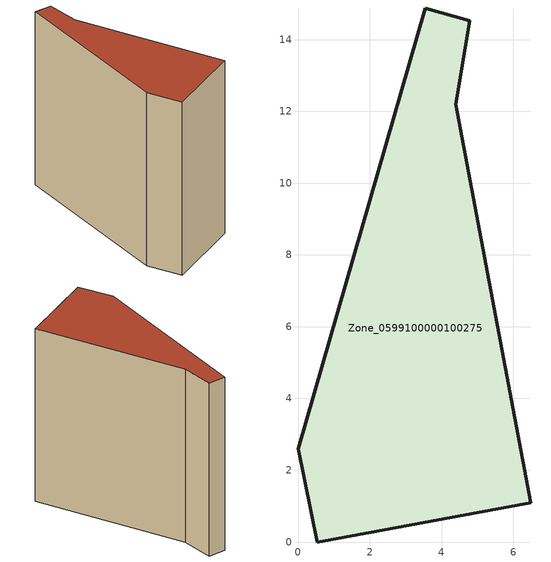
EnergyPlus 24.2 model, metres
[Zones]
Zone_0599100000100275
 floor ground (C_G): 4.79,14.53 4.39,12.2 6.49,1.09 0.53,0 0,2.6 3.54,14.88 z0
 wall outside (C_F): 0.53,0 6.49,1.09 4.39,12.2 4.79,14.53 3.54,14.88 0,2.6 0.53,0 z0:13.44
 roof outside (C_R): 3.54,14.88 0,2.6 0.53,0 6.49,1.09 4.39,12.2 4.79,14.53 z13.44
[BUILDING]
Pand.0599100000100275: North Axis=0; Terrain=City; Loads Convergence Tolerance Value=0.04; Temperature Convergence Tolerance Value=0.4; Solar Distribution=FullExterior; Maximum Number of Warmup Days=25; Minimum Number of Warmup Days=1
[Site:Location]
Rotterdam.The.Hague.AP_ZH_NLD Design_Conditions: Latitude=51.96; Longitude=4.45; Time Zone=1; Elevation=-4.5
[SITE:GROUNDTEMPERATURE:BUILDINGSURFACE]
18, 18, 18, 18, 18, 18, 18, 18, 18, 18, 18, 18
[MATERIAL] Thermal Absorptance=0.9; Solar Absorptance=0.7; Visible Absorptance=0.7
Name | Roughness | Thickness | Conductivity | Density | Specific Heat
G.TI.1946 | MediumSmooth | 0.15 | 1 | 540 | 1210
F.TI.1946 | Rough | 0.3 | 0.857143 | 1920 | 840
R.TI.1946 | MediumRough | 0.2 | 0.1 | 1500 | 1000
[CONSTRUCTION]
C_G: G.TI.1946
C_F: F.TI.1946
C_R: R.TI.1946
[ZONE]
Zone_0599100000100275: Type=1; Multiplier=1; Ceiling Height=Autocalculate; Volume=Autocalculate; Floor Area=autocalculate; Part of Total Floor Area=Yes
[ZONEINFILTRATION:DESIGNFLOWRATE]
Infil_Zone_0599100000100275: Zone or ZoneList or Space or SpaceList=Zone_0599100000100275; Schedule=AlwaysOn; Design Flow Rate Calculation Method=Flow/Area; Flow Rate per Floor Area=0.003; Constant Term Coefficient=1; Temperature Term Coefficient=0; Velocity Term Coefficient=0; Velocity Squared Term Coefficient=0
[HVACTEMPLATE:ZONE:IDEALLOADSAIRSYSTEM]
Zone_0599100000100275: Maximum Heating Supply Air Temperature=50; Minimum Cooling Supply Air Temperature=13; Maximum Heating Supply Air Humidity Ratio=0.0156; Minimum Cooling Supply Air Humidity Ratio=0.0077; Heating Limit=NoLimit; Cooling Limit=NoLimit; Dehumidification Control Type=ConstantSensibleHeatRatio; Cooling Sensible Heat Ratio=0.7; Dehumidification Setpoint=60; Humidification Control Type=None; Humidification Setpoint=30; Outdoor Air Method=None; Outdoor Air Flow Rate per Person=0.00944; Outdoor Air Flow Rate per Zone Floor Area=0; Outdoor Air Flow Rate per Zone=0; Demand Controlled Ventilation Type=None; Outdoor Air Economizer Type=NoEconomizer; Heat Recovery Type=None; Sensible Heat Recovery Effectiveness=0.7; Latent Heat Recovery Effectiveness=0.65
[ZONECONTROL:THERMOSTAT]
ThermostatControl_Zone_0599100000100275: Zone or ZoneList=Zone_0599100000100275; Control Type Schedule=DualSetpointControlType; Control 1=Thermostat_Zone_0599100000100275; Temperature Difference Between Cutout And Setpoint=0
[THERMOSTATSETPOINT:DUALSETPOINT]
Thermostat_Zone_0599100000100275: Heating Setpoint Temperature Schedule=HeatingSetpoint_Zone_0599100000100275; Cooling Setpoint Temperature Schedule=CoolingSetpoint_Zone_0599100000100275
[SCHEDULE:COMPACT]
HeatingSetpoint_Zone_0599100000100275: Through: 12/31, For: AllDays, Until: 24:00, 21
CoolingSetpoint_Zone_0599100000100275: Through: 12/31, For: AllDays, Until: 24:00, 24
DualSetpointControlType: Through: 12/31, For: AllDays, Until: 24:00, 4
AlwaysOn: Through: 12/31, For: AllDays, Until: 24:00, 1
